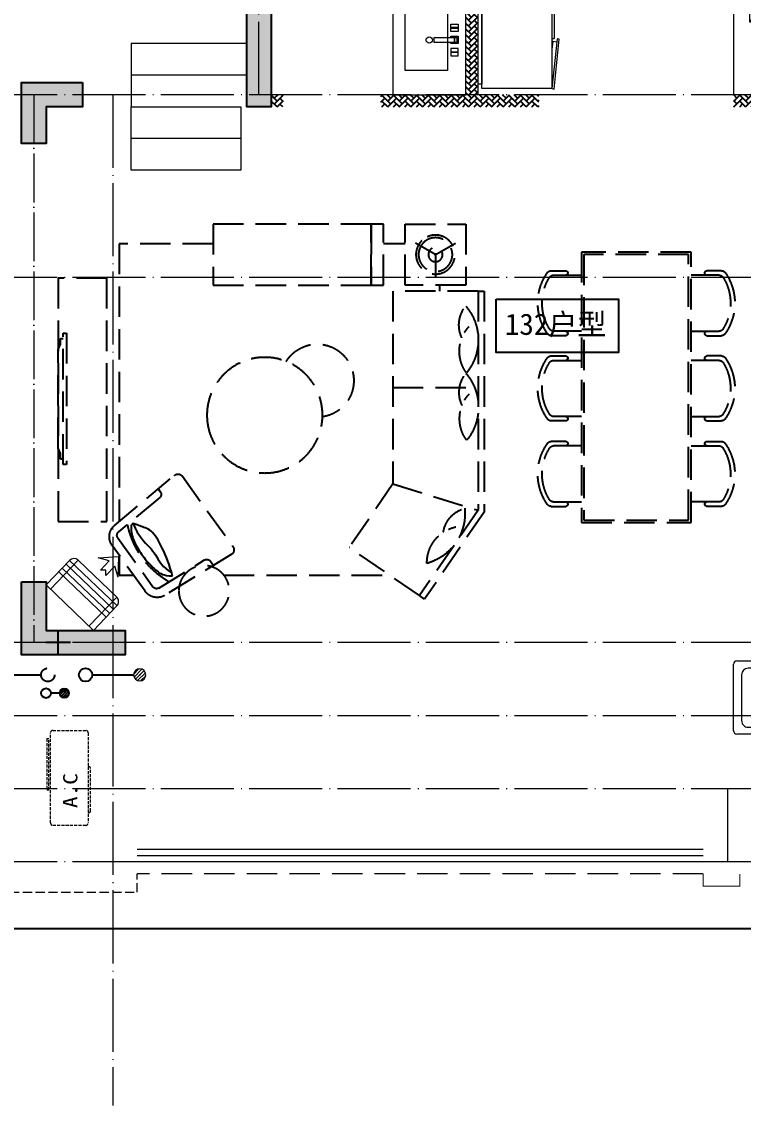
# Model space of a CAD drawing. Extents: x -518115 to 790560, y -210384 to 1628073.
# Drawn here: x 448367 to 454296, y 284615 to 293515 of the extents above; entities that cross this region are included whole.
import ezdxf

# ---------------------------------------------------------------- set-up
doc = ezdxf.new("R2010")
doc.units = 0
doc.header["$LTSCALE"] = 1000
doc.header["$MEASUREMENT"] = 0
for name, pattern in [('A户型$0$DASH', [0.35, 0.25, -0.1]), ('DASH', [0.35, 0.25, -0.1]), ('DOTE', [2.42, 2, -0.2, 0.02, -0.2])]:
    doc.linetypes.add(name, pattern=pattern)
for name, color, linetype in [('5fur', 250, 'Continuous'), ('COLU', 7, 'Continuous'), ('EQUIP_地漏', 7, 'Continuous'), ('IP-bath&kitchen-JOHNSON', 4, 'Continuous'), ('P-bath&kitchen-JOHNSON', 4, 'Continuous'), ('S-砼墙填充', 251, 'Continuous'), ('VPIPE-凝结', 150, 'Continuous'), ('VPIPE-废水', 31, 'Continuous'), ('VPIPE-雨水', 4, 'DASH'), ('保温', 6, 'Continuous'), ('建筑-排气道', 9, 'Continuous'), ('机电标识类', 1, 'Continuous'), ('看线', 251, 'Continuous')]:
    doc.layers.add(name, color=color, linetype=linetype)
for name, color, linetype, lineweight in [('DOTE', 19, 'DOTE', 9), ('LVTRY', 1, 'Continuous', 13), ('PUB_HATCH', 8, 'Continuous', 9), ('STAIR', 2, 'Continuous', 18), ('WINDOW', 144, 'Continuous', 15), ('平面-栏杆', 135, 'Continuous', 15), ('平面-看线', 45, 'Continuous', 15), ('平面-空调室内机', 176, 'Continuous', 9), ('平面-空调预留孔', 173, 'Continuous', 15), ('空调', 76, 'Continuous', 13), ('粉刷', 251, 'Continuous', 9)]:
    doc.layers.add(name, color=color, linetype=linetype, lineweight=lineweight)
doc.styles.add('DIM_FONT', font='SIMPLEX.shx', dxfattribs={"width": 0.56})
doc.styles.add('黑体', font='')
doc.styles.get('黑体').set_extended_font_data('SimHei')
pattern_1 = [(45, (0, 0), (0, 47.4157523), [100.584, -33.528]), (135, (23.708, 23.708), (3e-15, 47.4157523), [100.584, -33.528])]

# ---------------------------------------------------------------- blocks, each defined once
blk = doc.blocks.new('VXVXVXDVXDVXVDX')
at = {"layer": '保温', "linetype": 'ByBlock', "ltscale": 10}
h = blk.add_hatch(dxfattribs=at)
h.set_pattern_fill('AR-HBONE', color=251, scale=55)
h.set_pattern_definition(pattern_1)
h.paths.add_polyline_path([(439216.6, 295615.4), (439116.6, 295615.4), (439116.6, 292815.4), (439216.6, 292815.2)])
h = blk.add_hatch(dxfattribs=at)
h.set_pattern_fill('AR-HBONE', color=251, scale=55)
h.set_pattern_definition(pattern_1)
h.paths.add_polyline_path([(437016.6, 292815.4), (437016.6, 292915.4), (436416.6, 292915.4), (436416.6, 292815.4)])
h = blk.add_hatch(dxfattribs=at)
h.set_pattern_fill('AR-HBONE', color=251, scale=55)
h.set_pattern_definition(pattern_1)
h.paths.add_polyline_path([(439116.6, 292815.3), (439116.6, 292915.4), (438616.6, 292915.4), (438616.6, 292815.3)])
h = blk.add_hatch(dxfattribs=at)
h.set_pattern_fill('AR-HBONE', color=251, scale=55)
h.set_pattern_definition(pattern_1)
h.paths.add_polyline_path([(439916.5, 292815.4), (439916.5, 292915.4), (439216.5, 292915.4), (439216.5, 292815.4)])
h = blk.add_hatch(dxfattribs=at)
h.set_pattern_fill('AR-HBONE', color=251, scale=55)
h.set_pattern_definition([(45, (-568246.073, -58773.168), (0, 47.4157523), [100.584, -33.528]), (135, (-568222.366, -58749.46), (3e-15, 47.4157523), [100.584, -33.528])])
h.paths.add_polyline_path([(440816.5, 292815.4), (440816.5, 292915.4), (440716.5, 292915.4), (440716.5, 292815.4)])
blk = doc.blocks.new('A-Kitchen-7')
at = {"layer": 'LVTRY'}
for p, q in [((-519, 780), (-7, 834)), ((-515, 756), (-519, 780)), ((-4, 811), (-515, 756)), ((-29, 767), (-35, 806)), ((-7, 834), (-4, 811)), ((515, 780), (0, 780)), ((0, 756), (0, 780)), ((515, 756), (515, 780)), ((515, 756), (-515, 756)), ((-515, 756), (-515, 40)), ((-486, 761), (-485, 756)), ((-29, 767), (-112, 756)), ((515, 40), (515, 756)), ((-515, 40), (515, 40))]:
    blk.add_line(p, q, dxfattribs=at)
blk.add_lwpolyline([(-469, 40), (-469, 0), (469, 0), (469, 40)], close=True, dxfattribs=at)
blk = doc.blocks.new('rtyg7uyhg')
at = {"layer": 'LVTRY'}
for p, q in [((194234.6, 45488.8), (193621, 45488.8)), ((193590.3, 45458.1), (193590.3, 45069.5)), ((193682.3, 45407), (193887.8, 45407)), ((193896.4, 45429.9), (193857.6, 45326.3)), ((193875.3, 45316), (193945.6, 45401.5)), ((193925.8, 45440.4), (193940.1, 45432.2)), ((194111.9, 45407), (194173.3, 45407)), ((194265.3, 45069.5), (194265.3, 45458.1)), ((193621, 45130.8), (193621, 45345.6)), ((193857.6, 45326.3), (193875.3, 45316)), ((194009.6, 45345.6), (194009.6, 45130.8)), ((194050.5, 45130.8), (194050.5, 45345.6)), ((194234.6, 45345.6), (194234.6, 45130.8)), ((193621, 45038.8), (194234.6, 45038.8)), ((193948.3, 45069.5), (193682.3, 45069.5)), ((194173.3, 45069.5), (194111.9, 45069.5))]:
    blk.add_line(p, q, dxfattribs=at)
for centre, radius in [((193866.4, 45437.7), 20.5), ((193989.2, 45437.7), 20.5), ((194071, 45437.7), 20.5), ((193815.3, 45238.2), 25.6), ((194137.5, 45238.2), 25.6)]:
    blk.add_circle(centre, radius, dxfattribs=at)
for centre, radius, start, end in [((193621, 45458.1), 30.7, 89.99999, 179.99999), ((194234.6, 45458.1), 30.7, 359.99999, 89.99999), ((193682.3, 45345.6), 61.4, 89.99999, 179.99999), ((193915.6, 45422.7), 20.5, 59.99999, 159.46231), ((193929.8, 45414.5), 20.5, 320.53767, 59.99999), ((193948.3, 45345.6), 61.4, 359.99999, 89.99999), ((194111.9, 45345.6), 61.4, 89.99999, 179.99999), ((194173.3, 45345.6), 61.4, 359.99999, 89.99999), ((193682.3, 45130.8), 61.4, 179.99999, 269.99999), ((193948.3, 45130.8), 61.4, 269.99999, 359.99999), ((194111.9, 45130.8), 61.4, 179.99999, 269.99999), ((194173.3, 45130.8), 61.4, 269.99999, 359.99999), ((193621, 45069.5), 30.7, 179.99999, 269.99999), ((194234.6, 45069.5), 30.7, 269.99999, 359.99999)]:
    blk.add_arc(centre, radius, start, end, dxfattribs=at)
at = {"layer": 'LVTRY', "style": 'DIM_FONT', "width": 0.8, "flags": 9}
for tag in ['YSIZE', 'XSIZE']:
    blk.add_attdef(tag, (193927.8, 45487.8), '', height=0.5, rotation=89.99999, dxfattribs=at)
blk = doc.blocks.new('FRSDFDGDGDRGDR')
at = {"layer": '平面-空调预留孔'}
for p, q in [((699612.3, 775044), (699612.3, 775441.2)), ((699618.9, 775447.8), (699746.3, 775447.8)), ((699746.3, 775447.8), (699746.3, 775355.4)), ((699719.9, 775342.2), (699719.9, 775143)), ((699726.5, 775348.8), (699739.7, 775348.8)), ((699726.5, 775136.4), (699739.7, 775136.4)), ((699746.3, 775129.8), (699746.3, 775037.4)), ((699746.3, 775037.4), (699618.9, 775037.4))]:
    blk.add_line(p, q, dxfattribs=at)
blk.add_lwpolyline([(699766.1, 775166.7), (699792.5, 775153.5), (699792.5, 775057.2), (699766.1, 775044), (699766.1, 775017.6), (699618.9, 775017.6, -0.414214), (699592.5, 775044), (699592.5, 775441.2, -0.414214), (699618.9, 775467.6), (699766.1, 775467.6), (699766.1, 775441.2), (699792.5, 775428), (699792.5, 775331.6), (699766.1, 775318.4)], format="xyb", close=True, dxfattribs=at)
for centre, radius in [((699739.7, 775331.6), 10.6), ((699739.7, 775243.2), 15.8), ((699739.7, 775153.5), 10.6)]:
    blk.add_circle(centre, radius, dxfattribs=at)
for centre, start, end in [((699618.9, 775441.2), 90, 180), ((699726.5, 775342.2), 90, 180), ((699739.7, 775355.4), 270, 360), ((699726.5, 775143), 180, 270), ((699739.7, 775129.8), 0, 90), ((699618.9, 775044), 180, 270)]:
    blk.add_arc(centre, 6.6, start, end, dxfattribs=at)
blk = doc.blocks.new('*U85')
h = blk.add_hatch(color=5)
h.set_gradient(color1=(0, 0, 255), rotation=180, tint=1)
h.paths.add_polyline_path([(0, 0), (-6.35, -6.35), (-6.35, -2.159), (-15, -2.159), (-15, 2.159), (-6.35, 2.159), (-6.35, 6.35)])
at = {"color": 0, "linetype": 'Continuous'}
blk.add_lwpolyline([(0, 0), (-6.35, -6.35), (-6.35, -2.159), (-15, -2.159), (-15, 2.159), (-6.35, 2.159), (-6.35, 6.35)], close=True, dxfattribs=at)
blk = doc.blocks.new('A$C3E873908')
at = {"layer": 'PUB_HATCH'}
blk.add_hatch(color=256, dxfattribs=at).paths.add_polyline_path([(-335, -15), (-335, -285), (-230, -285), (-230, -270), (-300, -270), (-320, -250), (-320, -50), (-300, -30), (-50, -30), (-30, -50), (-30, -250), (-50, -270), (-120, -270), (-120, -285), (-15, -285), (-15, -15)])
at = {"layer": 'LVTRY', "color": 1}
for p, q in [((-230, -270), (-230, -285)), ((-120, -270), (-120, -285))]:
    blk.add_line(p, q, dxfattribs=at)
for points in [[(0, 0), (-350, 0), (-350, -300), (0, -300)], [(-15, -15), (-335, -15), (-335, -285), (-15, -285)], [(-300, -270), (-50, -270), (-30, -250), (-30, -50), (-50, -30), (-300, -30), (-320, -50), (-320, -250), (-300, -270)]]:
    blk.add_lwpolyline(points, close=True, dxfattribs=at)
at = {"layer": '建筑-排气道', "xscale": 5, "yscale": 5, "zscale": 5, "rotation": 90.00000000000001}
blk.add_blockref('*U85', (-165.1, -332.3), dxfattribs=at)
blk = doc.blocks.new('VXCVXVXVDXVDX')
at = {"layer": 'LVTRY', "color": 251}
for p, q in [((436416.6, 294415.4), (436886.8, 294415.4)), ((436516.6, 293515.4), (436516.6, 294415.4)), ((436670.8, 294172.4), (436886.8, 294415.4)), ((436886.8, 294415.4), (436886.8, 293515.4)), ((436416.6, 294172.4), (436670.8, 294172.4)), ((436670.8, 294172.4), (436670.8, 293757.3)), ((436670.8, 293757.3), (436416.6, 293757.3)), ((436886.8, 293515.4), (436670.8, 293757.3)), ((436886.8, 293515.4), (436416.6, 293515.4))]:
    blk.add_line(p, q, dxfattribs=at)
at = {"layer": 'LVTRY'}
for p, q in [((436826.6, 294335.4), (436426.6, 294335.4)), ((436516.6, 294325.4), (436516.6, 293605.4)), ((436836.6, 293605.4), (436836.6, 294325.4)), ((436461.6, 294295.4), (436746.6, 294295.4)), ((436461.6, 294290.4), (436746.6, 294290.4)), ((436551.6, 294075.4), (436551.6, 294285.4)), ((436556.6, 294075.4), (436556.6, 294285.4)), ((436701.8, 294225.4), (436701.8, 294315.4)), ((436701.8, 294315.4), (436706.3, 294315.4)), ((436706.3, 294315.4), (436706.3, 294225.4)), ((436751.6, 294285.4), (436751.6, 294075.4)), ((436756.6, 294285.4), (436756.6, 294075.4)), ((436516.6, 293757.3), (436516.6, 294172.4)), ((436531.6, 294182.6), (436659.1, 294182.6)), ((436531.6, 294178.1), (436531.6, 294182.6)), ((436659.1, 294178.1), (436531.6, 294178.1)), ((436776.6, 294182.6), (436649.1, 294182.6)), ((436649.1, 294182.6), (436649.1, 294178.1)), ((436649.1, 294178.1), (436776.6, 294178.1)), ((436659.1, 294182.6), (436659.1, 294178.1)), ((436706.3, 294225.4), (436701.8, 294225.4)), ((436776.6, 294178.1), (436776.6, 294182.6)), ((436746.6, 294070.4), (436461.6, 294070.4)), ((436746.6, 294065.4), (436461.6, 294065.4)), ((436706.3, 294135.4), (436701.8, 294135.4)), ((436701.8, 294135.4), (436701.8, 294045.4)), ((436706.3, 294045.4), (436706.3, 294135.4)), ((436701.8, 294045.4), (436706.3, 294045.4)), ((436816, 294015.4), (436777.2, 294015.4)), ((436796.6, 293996), (436796.6, 294034.8)), ((436701.8, 293795.4), (436701.8, 293885.4)), ((436701.8, 293885.4), (436706.3, 293885.4)), ((436706.3, 293885.4), (436706.3, 293795.4)), ((436816, 293915.4), (436777.2, 293915.4)), ((436796.6, 293896), (436796.6, 293934.8)), ((436746.6, 293865.4), (436461.6, 293865.4)), ((436746.6, 293860.4), (436461.6, 293860.4)), ((436551.6, 293855.4), (436551.6, 293645.4)), ((436556.6, 293855.4), (436556.6, 293645.4)), ((436706.3, 293795.4), (436701.8, 293795.4)), ((436751.6, 293645.4), (436751.6, 293855.4)), ((436756.6, 293645.4), (436756.6, 293855.4)), ((436659.1, 293752.6), (436531.6, 293752.6)), ((436531.6, 293752.6), (436531.6, 293748.1)), ((436531.6, 293748.1), (436659.1, 293748.1)), ((436649.1, 293748.1), (436649.1, 293752.6)), ((436649.1, 293752.6), (436776.6, 293752.6)), ((436776.6, 293748.1), (436649.1, 293748.1)), ((436659.1, 293748.1), (436659.1, 293752.6)), ((436706.3, 293705.4), (436701.8, 293705.4)), ((436701.8, 293705.4), (436701.8, 293615.4)), ((436706.3, 293615.4), (436706.3, 293705.4)), ((436776.6, 293752.6), (436776.6, 293748.1)), ((436461.6, 293640.4), (436746.6, 293640.4)), ((436461.6, 293635.4), (436746.6, 293635.4)), ((436701.8, 293615.4), (436706.3, 293615.4)), ((436426.6, 293595.4), (436826.6, 293595.4))]:
    blk.add_line(p, q, dxfattribs=at)
blk.add_lwpolyline([(437016.6, 292915.4), (437016.6, 295015.4), (438516.6, 295015.4), (438516.6, 293789.4)], dxfattribs=at)
for centre, radius in [((436604.1, 294180.4), 29.7), ((436604.1, 294180.4), 11.7), ((436796.6, 294015.4), 17), ((436796.6, 293915.4), 17), ((436604.1, 293750.4), 29.7), ((436604.1, 293750.4), 11.7)]:
    blk.add_circle(centre, radius, dxfattribs=at)
for centre, radius, start, end in [((436526.6, 294325.4), 10, 90, 180), ((436826.6, 294325.4), 10, 0, 90), ((436561.6, 294285.4), 10, 90, 180), ((436561.6, 294285.4), 5, 90, 180), ((436604.1, 294180.4), 56.7, 2.27424, 87.72576), ((436704.1, 294180.4), 56.7, 92.27424, 177.72576), ((436746.6, 294285.4), 10, 0, 90), ((436746.6, 294285.4), 5, 0, 90), ((436604.1, 294180.4), 52.2, 2.47041, 87.52959), ((436604.1, 294180.4), 56.7, 272.27424, 357.72576), ((436604.1, 294180.4), 52.2, 272.47041, 357.52959), ((436704.1, 294180.4), 56.7, 182.27424, 267.72576), ((436704.1, 294180.4), 52.2, 92.47041, 177.52959), ((436704.1, 294180.4), 52.2, 182.47041, 267.52959), ((436561.6, 294075.4), 10, 180, 270), ((436561.6, 294075.4), 5, 180, 270), ((436746.6, 294075.4), 5, 270, 0), ((436746.6, 294075.4), 10, 270, 0), ((436561.6, 293855.4), 10, 90, 180), ((436561.6, 293855.4), 5, 90, 180), ((436604.1, 293750.4), 56.7, 2.27424, 87.72576), ((436604.1, 293750.4), 52.2, 2.47041, 87.52959), ((436704.1, 293750.4), 56.7, 92.27424, 177.72576), ((436704.1, 293750.4), 52.2, 92.47041, 177.52959), ((436746.6, 293855.4), 10, 0, 90), ((436746.6, 293855.4), 5, 0, 90), ((436604.1, 293750.4), 56.7, 272.27424, 357.72576), ((436604.1, 293750.4), 52.2, 272.47041, 357.52959), ((436704.1, 293750.4), 56.7, 182.27424, 267.72576), ((436704.1, 293750.4), 52.2, 182.47041, 267.52959), ((436561.6, 293645.4), 10, 180, 270), ((436561.6, 293645.4), 5, 180, 270), ((436746.6, 293645.4), 5, 270, 0), ((436746.6, 293645.4), 10, 270, 0), ((436526.6, 293605.4), 10, 180, 270), ((436826.6, 293605.4), 10, 270, 0)]:
    blk.add_arc(centre, radius, start, end, dxfattribs=at)
at = {"xscale": -1}
for name, p in [('A$C3E873908', (436416.6, 295615.4)), ('rtyg7uyhg', (632006.9, 250026.6))]:
    blk.add_blockref(name, p, dxfattribs=at)
at = {"rotation": 90}
blk.add_blockref('FRSDFDGDGDRGDR', (1212534.1, -404177.2), dxfattribs=at)
at = {"layer": 'LVTRY', "color": 1, "extrusion": (0, 0, -1), "xscale": -0.7999999999883585, "yscale": 0.7999999999883585, "zscale": -0.7999999999883585, "rotation": 270}
blk.add_blockref('A-Kitchen-7', (-439116.6, 293377.4), dxfattribs=at)
blk = doc.blocks.new('dongkong')
blk.add_wipeout([(-603756, 210771), (-603756, 210570.8), (-603836, 210570.8), (-603836, 210771)])
at = {"layer": '机电标识类', "color": 250, "linetype": 'DASH', "ltscale": 400}
for p, q in [((-603796, 210771), (-603796, 210570.8)), ((-603896, 210670.7), (-603696, 210670.7))]:
    blk.add_line(p, q, dxfattribs=at)
at = {"layer": '空调', "color": 6, "linetype": 'DASH', "const_width": 2}
blk.add_lwpolyline([(-603756, 210771), (-603756, 210570.8), (-603836, 210570.8), (-603836, 210771)], close=True, dxfattribs=at)
blk = doc.blocks.new('GDGDGRD')
at = {"layer": 'S-砼墙填充'}
h = blk.add_hatch(color=256, dxfattribs=at)
h.dxf.hatch_style = 1
h.paths.add_polyline_path([(440466.6, 295815.4), (440466.6, 295615.4), (440816.5, 295615.4), (440816.5, 292815.4), (441016.5, 292815.4), (441016.5, 295815.4)])
h = blk.add_hatch(color=256, dxfattribs=at)
h.dxf.hatch_style = 1
h.paths.add_polyline_path([(442366.6, 293015.4), (442366.6, 292815.4), (442666.6, 292815.4), (442666.6, 292515.4), (442866.6, 292515.4), (442866.6, 293015.4)])
h = blk.add_hatch(color=256, dxfattribs=at)
h.dxf.hatch_style = 1
h.paths.add_polyline_path([(442866.6, 288915.4), (442666.6, 288915.4), (442666.6, 288515.4), (442016.6, 288515.4), (442016.6, 288315.4), (442866.6, 288315.4)])
at = {"layer": 'COLU', "color": 6}
for points in [[(440466.6, 295815.4), (440466.6, 295615.4), (440816.5, 295615.4), (440816.5, 292815.4), (441016.5, 292815.4), (441016.5, 295815.4)], [(442366.6, 293015.4), (442366.6, 292815.4), (442666.6, 292815.4), (442666.6, 292515.4), (442866.6, 292515.4), (442866.6, 293015.4)], [(442866.6, 288915.4), (442666.6, 288915.4), (442666.6, 288515.4), (442016.6, 288515.4), (442016.6, 288315.4), (442866.6, 288315.4)]]:
    blk.add_lwpolyline(points, close=True, dxfattribs=at)
blk = doc.blocks.new('dasdasf1sa2f31as32f')
for p, q in [((-116, 585.6), (43.3, 640.5)), ((82.7, 476.6), (43.3, 640.5)), ((-22.8, 585.5), (-116, 585.6)), ((-22.8, 585.5), (-73.4, 493.2)), ((32.4, 555.1), (-18.1, 462.9)), ((82.7, 476.6), (32.4, 555.1)), ((-473.5, 259.7), (-339.5, 504)), ((-269.8, 524.3), (-427.7, 236.5)), ((114.7, 208.4), (-359.1, 468.2)), ((134.6, 245.5), (-338.8, 505.1)), ((-269.8, 524.3), (113.7, 314)), ((-31.3, 504.4), (-73.4, 493.2)), ((-18.1, 462.9), (-31.3, 504.4)), ((72.3, 131.9), (-401.1, 391.6)), ((92.6, 168.8), (-380.9, 428.5)), ((113.7, 314), (-44.2, 26.2)), ((0, 0), (-473.5, 259.7)), ((134, 244.4), (0, 0))]:
    blk.add_line(p, q)
for centre, start, end in [((-294.5, 479.4), 61.25933, 151.25933), ((89, 269), 331.25933, 61.25933)]:
    blk.add_arc(centre, 51.3, start, end)
blk = doc.blocks.new('RECTANG')
for p, q in [((1, 1), (0, 1)), ((0, 1), (0, 0)), ((1, 0), (1, 1)), ((0, 0), (1, 0))]:
    blk.add_line(p, q)
blk = doc.blocks.new('洗衣机')
at = {"layer": 'LVTRY'}
for p, q in [((3790993.7, 243444.5), (3790993.7, 242899.1)), ((3791567.4, 243472.1), (3791021, 243472.1)), ((3791116.5, 243472.1), (3791116.5, 242871.5)), ((3791594.6, 242899.1), (3791594.6, 243444.5)), ((3791145.1, 242982.5), (3791145.1, 243358)), ((3791199, 243412.7), (3791474.9, 243412.7)), ((3791528.8, 243358), (3791528.8, 242982.5)), ((3791474.9, 242927.8), (3791199, 242927.8)), ((3791021, 242871.5), (3791567.4, 242871.5))]:
    blk.add_line(p, q, dxfattribs=at)
at = {"layer": 'LVTRY', "extrusion": (0, 0, -1)}
for centre, major_axis, start_param, end_param in [((3791021, 243444.5), (0, 27.6), -1.570796, 0), ((3791055.1, 243379.8), (0, 46.9), 3.141593, 9.424778), ((3791567.4, 243444.5), (0, 27.6), 0, 1.570796), ((3791199, 243358), (0, 54.7), 4.712389, 6.283185), ((3791474.9, 243358), (0, 54.7), 0, 1.570796), ((3791055.1, 243265.7), (0, 46.9), 3.141593, 9.424778), ((3791199, 242982.5), (0, 54.7), 3.141593, 4.712389), ((3791474.9, 242982.5), (0, 54.7), 1.570796, 3.141593), ((3791021, 242899.1), (0, 27.6), 3.141593, 4.712389), ((3791567.4, 242899.1), (0, 27.6), 1.570796, 3.141593)]:
    blk.add_ellipse(centre, major_axis=major_axis, ratio=0.986385, start_param=start_param, end_param=end_param, dxfattribs=at)
at = {"layer": 'LVTRY', "xscale": 63.25620569481588, "yscale": 224.5369532744355, "zscale": 64.12934308941763, "rotation": 180}
blk.add_blockref('RECTANG', (3791085.2, 243162.4), dxfattribs=at)
blk = doc.blocks.new('gsergvr')
at = {"layer": '平面-空调预留孔', "linetype": 'DASH', "ltscale": 0.1}
for p, q in [((34075.4, 17176.2), (34075.4, 17166.2)), ((34085.4, 17156.2), (34438.2, 17156.2)), ((34448.2, 17166.2), (34448.2, 17176.2))]:
    blk.add_line(p, q, dxfattribs=at)
blk.add_lwpolyline([(34728.6, 17176.2), (33988.6, 17176.2, -0.414214), (33968.6, 17196.2), (33968.6, 17466.2, -0.414214), (33988.6, 17486.2), (34728.6, 17486.2, -0.414214), (34748.6, 17466.2), (34748.6, 17196.2, -0.414214)], format="xyb", close=True, dxfattribs=at)
blk.add_lwpolyline([(34679.3, 17515.3), (34259.5, 17515.3), (34259.5, 17500.2), (34679.3, 17500.2)], close=True, dxfattribs=at)
for centre, start, end in [((34085.4, 17166.2), 180, 270), ((34438.2, 17166.2), 270, 0)]:
    blk.add_arc(centre, 10, start, end, dxfattribs=at)
at = {"layer": '平面-空调预留孔', "color": 251, "linetype": 'DASH', "ltscale": 0.1, "true_color": 0x636466, "style": '黑体', "width": 1.2}
blk.add_text('A.C', height=117.05, dxfattribs=at).set_placement((34110.9, 17264.8))
blk = doc.blocks.new('rtyryrtyeeretee')
at = {"layer": '平面-空调预留孔'}
blk.add_blockref('gsergvr', (635673.5, 326705.8), dxfattribs=at)
blk = doc.blocks.new('$TwtSys$00000141')
at = {"color": 1}
for p, q in [((-47, 4), (-5, 46)), ((-47, 4), (-5, 46)), ((-44, -18), (18, 44)), ((-44, -18), (18, 44)), ((-33, -33), (33, 33)), ((-33, -33), (33, 33)), ((-16, -44), (44, 16)), ((-16, -44), (44, 16)), ((6, -46), (46, -6)), ((6, -46), (46, -6))]:
    blk.add_line(p, q, dxfattribs=at)
blk.add_circle((0, 0), 47, dxfattribs=at)
blk.add_circle((0, 0), 47, dxfattribs=at)
blk = doc.blocks.new('$lvtry$00000171')
for p, q in [((-74, 11), (-11, 74)), ((-70, -27), (27, 70)), ((-53, -53), (53, 53)), ((-27, -70), (70, 27)), ((11, -74), (74, -11))]:
    blk.add_line(p, q)
blk.add_circle((0, 0), 75)
blk.add_point((0, 0))
blk = doc.blocks.new('dfgdfgsf')
at = {"layer": '5fur', "linetype": 'A户型$0$DASH'}
for p, q in [((2094650.8, -1252230.4), (2094477.9, -1252130.5)), ((2094632.3, -1252230.4), (2094805.3, -1252130.5)), ((2094891.6, -1252137), (2095069.1, -1252137)), ((2096469.1, -1252137), (2097241.4, -1252137)), ((2097241.4, -1252137), (2097241.4, -1254418.3)), ((2094641.6, -1252214.4), (2094641.6, -1252414.1)), ((2092291.5, -1252357.5), (2092411.5, -1252357.5)), ((2092309.4, -1252394.9), (2092541.6, -1252394.9)), ((2092428, -1252378.3), (2092428, -1252374.6)), ((2093673.7, -1252394.9), (2093441.6, -1252394.9)), ((2093555.1, -1252378.3), (2093555.1, -1252374.6)), ((2093691.6, -1252357.5), (2093571.7, -1252357.5)), ((2094607, -1252525), (2094607, -1252475)), ((2094241.6, -1252525), (2094241.6, -1254340.5)), ((2094291.6, -1252525), (2094241.6, -1252525)), ((2094291.6, -1252525), (2094991.6, -1252525)), ((2094291.6, -1252525), (2094291.6, -1254325)), ((2094991.6, -1252525), (2094991.6, -1254108.3)), ((2092411.5, -1252891.7), (2092293.4, -1252891.7)), ((2092541.6, -1252854.9), (2092311.4, -1252854.9)), ((2092428, -1252875.1), (2092428, -1252871.4)), ((2093441.6, -1252854.9), (2093671.8, -1252854.9)), ((2093555.1, -1252875.1), (2093555.1, -1252871.4)), ((2093571.7, -1252891.7), (2093689.8, -1252891.7)), ((2092291.5, -1253057.5), (2092411.5, -1253057.5)), ((2092309.4, -1253094.9), (2092541.6, -1253094.9)), ((2092428, -1253078.3), (2092428, -1253074.6)), ((2093673.7, -1253094.9), (2093441.6, -1253094.9)), ((2093555.1, -1253078.3), (2093555.1, -1253074.6)), ((2093691.6, -1253057.5), (2093571.7, -1253057.5)), ((2094991.6, -1253316.7), (2094291.6, -1253316.7)), ((2092541.6, -1253554.9), (2092311.4, -1253554.9)), ((2093441.6, -1253554.9), (2093671.8, -1253554.9)), ((2092411.5, -1253591.7), (2092293.4, -1253591.7)), ((2092428, -1253575.1), (2092428, -1253571.4)), ((2093555.1, -1253575.1), (2093555.1, -1253571.4)), ((2093571.7, -1253591.7), (2093689.8, -1253591.7)), ((2092411.5, -1253759), (2092293.4, -1253759)), ((2092541.6, -1253795.8), (2092311.4, -1253795.8)), ((2092428, -1253775.6), (2092428, -1253779.2)), ((2093441.6, -1253795.8), (2093671.8, -1253795.8)), ((2093555.1, -1253775.6), (2093555.1, -1253779.2)), ((2093571.7, -1253759), (2093689.8, -1253759)), ((2094991.6, -1254108.3), (2094291.6, -1254325)), ((2094991.6, -1254108.3), (2095349.4, -1254630.9)), ((2096918.3, -1254150.7, 0), (2096902.5, -1254172.8, 0)), ((2092309.4, -1254255.8), (2092541.6, -1254255.8)), ((2092428, -1254272.4), (2092428, -1254276)), ((2093673.7, -1254255.8), (2093441.6, -1254255.8)), ((2093555.1, -1254272.4), (2093555.1, -1254276)), ((2096907.4, -1254221.5, 0), (2097245.4, -1254502.3, 0)), ((2092291.5, -1254293.1), (2092411.5, -1254293.1)), ((2093691.6, -1254293.1), (2093571.7, -1254293.1)), ((2094241.6, -1254340.5), (2094730.6, -1255054.6)), ((2094291.6, -1254325), (2094771.8, -1255026.4)), ((2094771.8, -1255026.4), (2095349.4, -1254630.9)), ((2097251.5, -1254551.9, 0), (2096963.1, -1254953.7, 0)), ((2097241.4, -1254692.6), (2097241.4, -1254858.1)), ((2096491, -1254743.7, 0), (2096466.7, -1254777.6, 0)), ((2096914.1, -1254963.9, 0), (2096538.7, -1254732.8, 0)), ((2096380.3, -1254858.1), (2095017.6, -1254858.1)), ((2097241.4, -1254858.1), (2097122.6, -1254858.1)), ((2094730.6, -1255054.6), (2094771.8, -1255026.4))]:
    blk.add_line(p, q, dxfattribs=at)
at = {"layer": '5fur', "linetype": 'A户型$0$DASH', "extrusion": (-0.677281, 0.735724, 0)}
for p, q in [((2097701.9, -1252870), (2097673.3, -1252870)), ((2097673.3, -1252870), (2097673.3, -1253950)), ((2097701.9, -1253950), (2097701.9, -1252870)), ((2097723.5, -1252915.3), (2097701.9, -1252915.3)), ((2097723.5, -1252960.5), (2097723.5, -1252915.3)), ((2097741.6, -1253005.8), (2097723.5, -1252960.5)), ((2097741.6, -1253814.3), (2097741.6, -1253005.8)), ((2097723.5, -1253859.5), (2097741.6, -1253814.3)), ((2097701.9, -1253904.8), (2097723.5, -1253904.8)), ((2097723.5, -1253904.8), (2097723.5, -1253859.5)), ((2097673.3, -1253950), (2097701.9, -1253950))]:
    blk.add_line(p, q, dxfattribs=at)
at = {"layer": '5fur', "linetype": 'A户型$0$DASH', "extrusion": (-2.49736e-06, 1.79302e-06, 1)}
for p, q in [((2096720.7, -1254046.1, 0), (2096305.5, -1254624.6, 0)), ((2097281.3, -1254451.6, 0), (2096786.7, -1254039.3, 0)), ((2097060.6, -1254458.1, 0), (2097071.5, -1254454.2, 0)), ((2097071.5, -1254454.2, 0), (2097081.9, -1254450, 0)), ((2097081.9, -1254450, 0), (2097091.8, -1254445.7, 0)), ((2097091.8, -1254445.7, 0), (2097101, -1254441.7, 0)), ((2097101, -1254441.7, 0), (2097109.5, -1254438.2, 0)), ((2097126.4, -1254434.8, 0), (2097108.9, -1254472.1, 0)), ((2097109.5, -1254438.2, 0), (2097117.2, -1254435.8, 0)), ((2097117.2, -1254435.8, 0), (2097124, -1254434.8, 0)), ((2097124, -1254434.8, 0), (2097129.8, -1254435.5, 0)), ((2097129.8, -1254435.5, 0), (2097134.5, -1254438.3, 0)), ((2097134.5, -1254438.3, 0), (2097138.1, -1254443.4, 0)), ((2097138.1, -1254443.4, 0), (2097140.6, -1254450.7, 0)), ((2097140.6, -1254450.7, 0), (2097142.1, -1254459.8, 0)), ((2096931.5, -1254553.5, 0), (2096942.9, -1254536.9, 0)), ((2096942.9, -1254536.9, 0), (2096954.4, -1254521.9, 0)), ((2096954.4, -1254521.9, 0), (2096966, -1254508.9, 0)), ((2096966, -1254508.9, 0), (2096977.8, -1254497.8, 0)), ((2096977.8, -1254497.8, 0), (2096989.7, -1254488.6, 0)), ((2096989.7, -1254488.6, 0), (2097001.7, -1254481.1, 0)), ((2097001.7, -1254481.1, 0), (2097013.8, -1254474.9, 0)), ((2097013.8, -1254474.9, 0), (2097025.8, -1254469.9, 0)), ((2097025.8, -1254469.9, 0), (2097037.6, -1254465.6, 0)), ((2097037.6, -1254465.6, 0), (2097049.2, -1254461.8, 0)), ((2097049.2, -1254461.8, 0), (2097060.6, -1254458.1, 0)), ((2097073.9, -1254531.7, 0), (2097056.7, -1254555.5, 0)), ((2097091.4, -1254504.2, 0), (2097073.9, -1254531.7, 0)), ((2097108.9, -1254472.1, 0), (2097091.4, -1254504.2, 0)), ((2097133.3, -1254534.5, 0), (2097129.5, -1254547.7, 0)), ((2097136.5, -1254521.2, 0), (2097133.3, -1254534.5, 0)), ((2097139.1, -1254507.9, 0), (2097136.5, -1254521.2, 0)), ((2097141.1, -1254494.7, 0), (2097139.1, -1254507.9, 0)), ((2097142.2, -1254482.1, 0), (2097141.1, -1254494.7, 0)), ((2097142.1, -1254459.8, 0), (2097142.6, -1254470.4, 0)), ((2097142.6, -1254470.4, 0), (2097142.2, -1254482.1, 0)), ((2096886.2, -1254636.6, 0), (2096897.5, -1254613.6, 0)), ((2096897.5, -1254613.6, 0), (2096908.9, -1254592, 0)), ((2096908.9, -1254592, 0), (2096920.2, -1254571.9, 0)), ((2096920.2, -1254571.9, 0), (2096931.5, -1254553.5, 0)), ((2096992.7, -1254626.7, 0), (2096978.6, -1254642.1, 0)), ((2097007.7, -1254611.1, 0), (2096992.7, -1254626.7, 0)), ((2097023.4, -1254594.5, 0), (2097007.7, -1254611.1, 0)), ((2097039.8, -1254576.2, 0), (2097023.4, -1254594.5, 0)), ((2097028.1, -1254989.7, 0), (2097297.9, -1254613.9, 0)), ((2097056.7, -1254555.5, 0), (2097039.8, -1254576.2, 0)), ((2097093.1, -1254628.4, 0), (2097084.8, -1254642.4, 0)), ((2097100.8, -1254614.5, 0), (2097093.1, -1254628.4, 0)), ((2097107.8, -1254600.9, 0), (2097100.8, -1254614.5, 0)), ((2097114.2, -1254587.5, 0), (2097107.8, -1254600.9, 0)), ((2097119.9, -1254574.2, 0), (2097114.2, -1254587.5, 0)), ((2097125, -1254560.9, 0), (2097119.9, -1254574.2, 0)), ((2097129.5, -1254547.7, 0), (2097125, -1254560.9, 0)), ((2096320.2, -1254689.3, 0), (2096869.1, -1255026, 0)), ((2096841.2, -1254742.1, 0), (2096852.1, -1254714, 0)), ((2096852.1, -1254714, 0), (2096863.4, -1254687, 0)), ((2096863.4, -1254687, 0), (2096874.7, -1254661.1, 0)), ((2096874.7, -1254661.1, 0), (2096886.2, -1254636.6, 0)), ((2096930.9, -1254710.8, 0), (2096919.2, -1254729.6, 0)), ((2096942.1, -1254692.4, 0), (2096930.9, -1254710.8, 0)), ((2096953.5, -1254674.7, 0), (2096942.1, -1254692.4, 0)), ((2096965.5, -1254657.9, 0), (2096953.5, -1254674.7, 0)), ((2096978.6, -1254642.1, 0), (2096965.5, -1254657.9, 0)), ((2097036.2, -1254713, 0), (2097025.7, -1254726.3, 0)), ((2097046.6, -1254699.2, 0), (2097036.2, -1254713, 0)), ((2097056.7, -1254685.2, 0), (2097046.6, -1254699.2, 0)), ((2097066.5, -1254671, 0), (2097056.7, -1254685.2, 0)), ((2097075.9, -1254656.7, 0), (2097066.5, -1254671, 0)), ((2097084.8, -1254642.4, 0), (2097075.9, -1254656.7, 0)), ((2096811.4, -1254831.9, 0), (2096820.7, -1254801.2, 0)), ((2096820.7, -1254801.2, 0), (2096830.7, -1254771.2, 0)), ((2096830.7, -1254771.2, 0), (2096841.2, -1254742.1, 0)), ((2096857.2, -1254804.4, 0), (2096835.3, -1254821.8, 0)), ((2096876.1, -1254786.2, 0), (2096857.2, -1254804.4, 0)), ((2096892.3, -1254767.6, 0), (2096876.1, -1254786.2, 0)), ((2096906.5, -1254748.6, 0), (2096892.3, -1254767.6, 0)), ((2096919.2, -1254729.6, 0), (2096906.5, -1254748.6, 0)), ((2096952.2, -1254804.2, 0), (2096941.9, -1254813.4, 0)), ((2096962.6, -1254794.6, 0), (2096952.2, -1254804.2, 0)), ((2096973.1, -1254784.6, 0), (2096962.6, -1254794.6, 0)), ((2096983.5, -1254774.1, 0), (2096973.1, -1254784.6, 0)), ((2096994, -1254763, 0), (2096983.5, -1254774.1, 0)), ((2097004.6, -1254751.4, 0), (2096994, -1254763, 0)), ((2097015.1, -1254739.2, 0), (2097004.6, -1254751.4, 0)), ((2097025.7, -1254726.3, 0), (2097015.1, -1254739.2, 0)), ((2096802.8, -1254863.3, 0), (2096811.4, -1254831.9, 0)), ((2096828.7, -1254862.7, 0), (2096802.8, -1254863.3, 0)), ((2096835.3, -1254821.8, 0), (2096809.6, -1254838.1, 0)), ((2096850.7, -1254860.4, 0), (2096828.7, -1254862.7, 0)), ((2096869.2, -1254856.6, 0), (2096850.7, -1254860.4, 0)), ((2096885, -1254851.5, 0), (2096869.2, -1254856.6, 0)), ((2096898.6, -1254845.4, 0), (2096885, -1254851.5, 0)), ((2096910.5, -1254838.3, 0), (2096898.6, -1254845.4, 0)), ((2096921.3, -1254830.5, 0), (2096910.5, -1254838.3, 0)), ((2096931.6, -1254822.1, 0), (2096921.3, -1254830.5, 0)), ((2096941.9, -1254813.4, 0), (2096931.6, -1254822.1, 0))]:
    blk.add_line(p, q, dxfattribs=at)
at = {"layer": '5fur', "linetype": 'A户型$0$DASH'}
for points in [[(2094891.6, -1251975), (2094391.6, -1251975), (2094391.6, -1252475), (2094891.6, -1252475)], [(2095169.1, -1252475), (2095069.1, -1252475), (2095069.1, -1251975), (2095169.1, -1251975)], [(2096469.1, -1252475), (2095169.1, -1252475), (2095169.1, -1251975), (2096469.1, -1251975)], [(2092541.6, -1252205), (2093441.6, -1252205), (2093441.6, -1254425), (2092541.6, -1254425)], [(2092561.6, -1252225), (2093421.6, -1252225), (2093421.6, -1254405), (2092561.6, -1254405)], [(2097741.6, -1252417.8), (2097741.6, -1254417.8), (2097341.6, -1254417.8), (2097341.6, -1252417.8)]]:
    blk.add_lwpolyline(points, close=True, dxfattribs=at)
at = {"layer": '5fur', "linetype": 'A户型$0$DASH', "const_width": 8.89}
for points in [[(2094521.4, -1252155.6), (2094477.9, -1252130.5)], [(2094761.8, -1252155.6), (2094805.3, -1252130.5)], [(2094641.6, -1252363.9), (2094641.6, -1252414.1)]]:
    blk.add_lwpolyline(points, dxfattribs=at)
at = {"layer": '5fur', "linetype": 'A户型$0$DASH'}
for centre, radius in [((2096044.4, -1253544), 475), ((2096543.1, -1254987.2), 207.8)]:
    blk.add_circle(centre, radius, dxfattribs=at)
for centre, radius, start, end in [((2092616.8, -1252623.3), 434.6, 144.86029, 215.59956), ((2092291.5, -1252394.3), 36.8, 90, 144.86029), ((2092309.4, -1252431.7), 36.8, 90, 148.05881), ((2092410.5, -1252375), 17.5, 1.22812, 87.03395), ((2092411.5, -1252378.3), 16.6, 270, 0), ((2093572.6, -1252375), 17.5, 92.96605, 178.77188), ((2093571.7, -1252378.3), 16.6, 180, 270), ((2093673.7, -1252431.7), 36.8, 31.94119, 90), ((2093691.6, -1252394.3), 36.8, 35.13971, 90), ((2093366.3, -1252623.3), 434.6, 324.40044, 35.13971), ((2092616.8, -1252623.3), 399, 148.05881, 212.52336), ((2093366.3, -1252623.3), 399, 327.47664, 31.94119), ((2094716.9, -1252925.5), 426.6, 139.42683, 219.44253), ((2094202.7, -1252803.7), 245.8, 334.41645, 39.31291), ((2092311.4, -1252818.1), 36.8, 212.52336, 270), ((2093671.8, -1252818.1), 36.8, 270, 327.47664), ((2094143.9, -1253019.4), 301.1, 323.97562, 42.79882), ((2092293.4, -1252854.9), 36.8, 215.59956, 270), ((2092411.5, -1252871.4), 16.6, 0, 90), ((2092411.5, -1252875.1), 16.6, 270, 0), ((2093571.7, -1252871.4), 16.6, 90, 180), ((2093571.7, -1252875.1), 16.6, 180, 270), ((2093689.8, -1252854.9), 36.8, 270, 324.40044), ((2095613, -1253260.7), 300, 31.73926, 261.68838), ((2092616.8, -1253323.3), 434.6, 144.86029, 215.59956), ((2092616.8, -1253323.3), 399, 148.05881, 212.52336), ((2092291.5, -1253094.3), 36.8, 90, 144.86029), ((2092309.4, -1253131.7), 36.8, 90, 148.05881), ((2092410.5, -1253075), 17.5, 1.22812, 87.03395), ((2092411.5, -1253078.3), 16.6, 270, 0), ((2093572.6, -1253075), 17.5, 92.96605, 178.77188), ((2093571.7, -1253078.3), 16.6, 180, 270), ((2093673.7, -1253131.7), 36.8, 31.94119, 90), ((2093691.6, -1253094.3), 36.8, 35.13971, 90), ((2093366.3, -1253323.3), 399, 327.47664, 31.94119), ((2093366.3, -1253323.3), 434.6, 324.40044, 35.13971), ((2094715.2, -1253478.9), 426.6, 139.42683, 219.44253), ((2094201, -1253357.1), 245.8, 334.41645, 39.31291), ((2094142.2, -1253572.9), 301.1, 323.97562, 42.79882), ((2092311.4, -1253518.1), 36.8, 212.52336, 270), ((2092411.5, -1253571.4), 16.6, 0, 90), ((2093571.7, -1253571.4), 16.6, 90, 180), ((2093671.8, -1253518.1), 36.8, 270, 327.47664), ((2092293.4, -1253554.9), 36.8, 215.59956, 270), ((2092411.5, -1253575.1), 16.6, 270, 0), ((2093571.7, -1253575.1), 16.6, 180, 270), ((2093689.8, -1253554.9), 36.8, 270, 324.40044), ((2092616.8, -1254027.4), 434.6, 144.40044, 215.13971), ((2092616.8, -1254027.4), 399, 147.47664, 211.94119), ((2092293.4, -1253795.8), 36.8, 90, 144.40044), ((2092311.4, -1253832.6), 36.8, 90, 147.47664), ((2092411.5, -1253775.6), 16.6, 0, 90), ((2092411.5, -1253779.2), 16.6, 270, 0), ((2093571.7, -1253775.6), 16.6, 90, 180), ((2093571.7, -1253779.2), 16.6, 180, 270), ((2093671.8, -1253832.6), 36.8, 32.52336, 90), ((2093689.8, -1253795.8), 36.8, 35.59956, 90), ((2093366.3, -1254027.4), 399, 328.05881, 32.52336), ((2093366.3, -1254027.4), 434.6, 324.86029, 35.59956), ((2096932.4, -1254194.3, 0), 36.9, 144.33224, 227.35033), ((2092309.4, -1254219), 36.8, 211.94119, 270), ((2092411.5, -1254272.4), 16.6, 0, 90), ((2092410.5, -1254275.7), 17.5, 272.96605, 358.77188), ((2093571.7, -1254272.4), 16.6, 90, 180), ((2093572.6, -1254275.7), 17.5, 181.22812, 267.03395), ((2093673.7, -1254219), 36.8, 270, 328.05881), ((2092291.5, -1254256.3), 36.8, 215.13971, 270), ((2093691.6, -1254256.3), 36.8, 270, 324.86029), ((2094825.8, -1254350.1), 426.6, 174.43525, 254.45096), ((2094334.8, -1254545.3), 245.8, 9.42488, 74.32133), ((2094410.4, -1254755.8), 301.1, 358.98405, 77.80724), ((2097221.5, -1254530.4, 0), 36.9, 324.33225, 49.61895), ((2096521, -1254765.2, 0), 36.9, 61.31415, 144.33224), ((2096933.1, -1254932.2, 0), 36.9, 239.0451, 324.33225)]:
    blk.add_arc(centre, radius, start, end, dxfattribs=at)
at = {"layer": '5fur', "linetype": 'A户型$0$DASH', "extrusion": (-2.49736e-06, 1.79302e-06, 1)}
for centre, radius, start, end in [((2096756.7, -1254071.9, -7.5), 44.3, 47.35024, 144.33224), ((2096474.6, -1254297.9, -7.5), 711.6, 300.0362, 348.49683), ((2097197.9, -1254542.1, -7.5), 123.1, 324.33225, 47.35024), ((2096341.5, -1254650.4, -7.5), 44.3, 144.33224, 241.31415), ((2096928.1, -1254918, -7.5), 123.1, 241.31415, 324.33225)]:
    blk.add_arc(centre, radius, start, end, dxfattribs=at)
at = {"layer": '5fur', "linetype": 'A户型$0$DASH'}
for major_axis in [(-113.3, 113.3), (-98.2, 98.2), (-41.5, 41.5)]:
    blk.add_ellipse((2094641.6, -1252225), major_axis=major_axis, ratio=1, start_param=4.712389, end_param=10.995574, dxfattribs=at)
blk = doc.blocks.new('rrrrrrrrrrrra')
for p, q in [((-112.4, 458.7), (-112.4, 324.3)), ((252.6, 483.7), (-87.4, 483.7)), ((277.6, 324.3), (277.6, 458.7)), ((-112.4, 324.3), (-63.7, -103.4)), ((-59.1, 271.1), (224.3, 271.1)), ((277.6, 324.3), (227.5, -115.6)), ((-20.6, 232.4), (-34.2, 153.6)), ((191.3, 200.5), (-26.1, 200.5)), ((185.8, 232.4), (-20.6, 232.4)), ((185.8, 232.4), (199.4, 153.6))]:
    blk.add_line(p, q)
for centre, radius, start, end in [((-87.4, 458.7), 25, 90, 180), ((252.6, 458.7), 25, 0, 90), ((-59.1, 324.3), 53.3, 180, 270), ((224.3, 324.3), 53.3, 270, 0), ((-322.6, 209.8), 293.8, 333.53685, 351.48282), ((487.8, 209.8), 293.8, 188.51718, 206.46315), ((149, -3.2), 224.1, 158.52022, 180), ((16.2, -3.2), 224.1, 0, 21.47978), ((83.8, -63.6), 152.8, 195.07732, 340.11812)]:
    blk.add_arc(centre, radius, start, end)
blk = doc.blocks.new('A$C1E0F638F')
for points in [[(499.7, 435.1), (499.7, 85.1), (0, 85.1), (0, 435.1)], [(269.9, 30), (229.9, 30), (229.9, 195), (269.9, 195)], [(119.9, 0), (179.9, 0), (179.9, 60), (119.9, 60)], [(146.9, 55), (152.9, 55), (152.9, 5), (146.9, 5)], [(229.9, 30), (269.9, 30), (269.9, 10), (229.9, 10)], [(379.9, 0), (319.9, 0), (319.9, 60), (379.9, 60)], [(352.9, 55), (346.9, 55), (346.9, 5), (352.9, 5)]]:
    blk.add_lwpolyline(points, close=True)
blk.add_lwpolyline([(269.9, 60), (279.9, 60), (279.9, 0), (219.9, 0), (219.9, 60), (229.9, 60)])
blk.add_circle((249.9, 236.3), 26)
blk = doc.blocks.new('135')
blk.add_hatch(color=256).paths.add_polyline_path([(4.8, 1.8), (3.6, -1), (-4.7, 2.5), (-3.5, 5.3)])
for p, q in [((-6.3, 2.6), (5.4, -2.3)), ((-5.7, 2.9), (-5.2, 2.7)), ((-5.6, 18.9), (-3.4, 19.4)), ((-3.4, 19.4), (-5.5, 19.4)), ((5.2, 10.9), (-5.3, 10.9)), ((5.2, 9.7), (-5.2, 9.7)), ((-5.2, 2.7), (-3.8, 5.9)), ((-5, 10.9), (-5, 30.5)), ((-3.8, 5.9), (5.4, 2.1)), ((0, 0), (0, 39.1)), ((5.6, 18.9), (3.4, 19.3)), ((3.4, 19.3), (5.6, 19.3)), ((4.1, -1.2), (5.4, 2.1)), ((5, 10.9), (5, 32.3)), ((4.1, -1.2), (5.7, -1.8))]:
    blk.add_line(p, q)
for centre, radius, start, end in [((6.2, 15.8), 13.5, 151.01474, 204.84033), ((13.5, 4.2), 20.5, 163.09243, 182.0012), ((-6, 3.6), 1, 184.22753, 248.46611), ((8.6, 15.5), 14.6, 166.278, 198.09535), ((13.5, 4.2), 19.5, 163.74431, 182.52687), ((-5.5, 3.3), 0.5, 181.9385, 247.25971), ((-5.2, 22.1), 0.5, 335.76434, 151.01474), ((3.8, 18.1), 9.42, 155.76434, 171.97728), ((5.2, 22.3), 0.5, 29.84246, 204.57404), ((-5.9, 17.2), 11.7, 10.47502, 24.57404), ((29.1, 6.7), 24, 172.94395, 199.23182), ((-6.3, 15.4), 12.4, 338.64492, 16.0476), ((-6, 15.8), 13.4, 334.91114, 29.84246), ((26.4, 6.3), 20.6, 169.14538, 199.95258), ((5.9, -1.2), 1.17, 247.45971, 19.95258), ((5.9, -1.4), 0.5, 247.45971, 19.23182)]:
    blk.add_arc(centre, radius, start, end)
blk.add_open_spline([(-5, 30.5), (-4.1, 31.3), (-2.3, 33), (0.9, 29.2), (3.5, 31.1), (5, 32.3)], degree=3, knots=[0, 0, 0, 0, 3.066329, 6.218313, 11.124135, 11.124135, 11.124135, 11.124135])
blk = doc.blocks.new('SDFAWERAWER')
at = {"layer": 'LVTRY', "color": 1}
for p, q in [((593941.2, -1242210.1), (593783.7, -1242594.8)), ((593964.6, -1242219.7), (593807.2, -1242604.4)), ((593941.2, -1242210.1), (593964.6, -1242219.7)), ((593987.8, -1242190.5), (593978.2, -1242214)), ((594007.5, -1242226), (593978.2, -1242214)), ((594017.1, -1242202.5), (593987.8, -1242190.5)), ((594015.8, -1242220.4), (594027.2, -1242192.7)), ((594015.8, -1242220.4), (594021.7, -1242222.8)), ((594025.7, -1242203.9), (594018.5, -1242221.5)), ((594018.5, -1242221.5), (594021.5, -1242220.3)), ((594025.4, -1242210.8), (594021.5, -1242220.3)), ((594022.6, -1242220.7), (594021.7, -1242222.8)), ((594021.7, -1242222.8), (594023.9, -1242221.9)), ((594022.6, -1242211.4), (594029.8, -1242193.8)), ((594024.2, -1242221.4), (594023.9, -1242221.9)), ((594025.4, -1242210.8), (594031.1, -1242196.8)), ((594027.2, -1242192.7), (594033, -1242195.1)), ((594027.7, -1242234.3), (594078.4, -1242255)), ((594029.8, -1242193.8), (594031.1, -1242196.8)), ((594032.2, -1242197.2), (594033, -1242195.1)), ((594033, -1242195.1), (594034, -1242197.4)), ((594033.8, -1242197.9), (594034, -1242197.4)), ((594047.3, -1242200.9), (594035.9, -1242228.7)), ((594035.9, -1242228.7), (594038.6, -1242229.7)), ((594037.3, -1242210.8), (594088, -1242231.6)), ((594038.6, -1242229.7), (594045.2, -1242213.6)), ((594038.6, -1242229.7), (594041.6, -1242228.5)), ((594041.6, -1242228.5), (594051.2, -1242205)), ((594049.9, -1242202), (594043.3, -1242218.2)), ((594047.3, -1242200.9), (594049.9, -1242202)), ((594049.9, -1242202), (594051.2, -1242205)), ((594057.1, -1242246.3), (594066.7, -1242222.8)), ((593783.7, -1242594.8), (593807.2, -1242604.4)), ((593803.2, -1242641.3), (593812.8, -1242617.9)), ((593812.8, -1242617.9), (593842.2, -1242629.9)), ((593803.2, -1242641.3), (593832.6, -1242653.3)), ((593842.2, -1242629.9), (593832.6, -1242653.3)), ((593833.8, -1242656.3), (593832.6, -1242653.3)), ((593845.2, -1242628.6), (593833.8, -1242656.3)), ((593836.5, -1242657.4), (593833.8, -1242656.3)), ((593847.8, -1242629.7), (593836.5, -1242657.4)), ((593845.2, -1242628.6), (593842.2, -1242629.9)), ((593847.8, -1242629.7), (593845.2, -1242628.6)), ((593847.1, -1242661.8), (593858.5, -1242634.1)), ((593847.1, -1242661.8), (593849.8, -1242662.9)), ((593849.8, -1242662.9), (593861.2, -1242635.2)), ((593852.1, -1242661.9), (593862.1, -1242637.4)), ((593858.5, -1242634.1), (593861.2, -1242635.2)), ((593861.2, -1242635.2), (593862.1, -1242637.4))]:
    blk.add_line(p, q, dxfattribs=at)
blk.add_lwpolyline([(593823.5, -1242717), (594045.8, -1242173.9), (594036.5, -1242170.2), (593814.2, -1242713.2)], close=True, dxfattribs=at)
blk.add_arc((594075.3, -1242240), 15.3, 281.79322, 33.70188, dxfattribs=at)
for centre, major_axis, start_param, end_param in [((593974.2, -1242223.6), (3.93, 9.6), 0, 1.570796), ((593816.8, -1242608.3), (13.5, 33.1), 1.570796, 3.141593), ((593816.8, -1242608.3), (3.93, 9.6), 1.570796, 3.141593)]:
    blk.add_ellipse(centre, major_axis=major_axis, ratio=1, start_param=start_param, end_param=end_param, dxfattribs=at)
at = {"layer": 'P-bath&kitchen-JOHNSON', "color": 8, "linetype": 'DASH'}
blk.add_arc((593809.8, -1242714), 586.2, 67.53695, 157.13247, dxfattribs=at)
at = {"layer": 'LVTRY', "color": 1, "xscale": -1, "rotation": 157.7329157530927}
blk.add_blockref('135', (594045.3, -1242161.9), dxfattribs=at)
blk = doc.blocks.new('A$C5DCB2F21')
at = {"layer": 'IP-bath&kitchen-JOHNSON', "color": 8}
for p, q in [((-68.3, -213.2), (-157.7, -275)), ((-0.1, -261.4), (-0.1, -424.7)), ((68.2, -213.2), (157.6, -275))]:
    blk.add_line(p, q, dxfattribs=at)
at = {"layer": 'IP-bath&kitchen-JOHNSON', "color": 250}
for centre, major_axis, ratio, start_param, end_param in [((0, -178.8), (-51, 0), 0.990052, -1.36297, 4.504563), ((0, -177.8), (-26.8, 0), 0.994812, -1.167677, 4.309269)]:
    blk.add_ellipse(centre, major_axis=major_axis, ratio=ratio, start_param=start_param, end_param=end_param, dxfattribs=at)
at = {"layer": 'LVTRY', "color": 1}
for p, q in [((73.6, 0), (-73.6, 0)), ((-10.5, -173.5), (-10.5, -49.3)), ((10.6, -173.5), (10.6, -49.3))]:
    blk.add_line(p, q, dxfattribs=at)
blk.add_lwpolyline([(73.6, 0), (73.6, -15.8), (-73.6, -15.8), (-73.6, 0)], dxfattribs=at)
for points in [[(-26.3, -30.7, -0.364142), (-37.8, -15.8, -0.020495)], [(-10.5, -49.4, 0.214893), (-26.3, -30.7, 7.649644)], [(10.6, -49.3, -0.21439), (26.3, -30.7, -7.649644)], [(26.3, -30.7, 0.364142), (37.8, -15.8, 0.020495)]]:
    blk.add_lwpolyline(points, format="xyb", dxfattribs=at)
blk.add_arc((0, -173.5), 10.5, 180, 0, dxfattribs=at)
for centre, major_axis, ratio, start_param, end_param in [((0, -181.3), (53.6, 0), 0.987577, 1.76809, 7.656688), ((-12.4, -164.7), (0, 1.43), 0.85, -1.570796, 4.712389), ((12.5, -164.7), (0, 1.43), 0.85, 4.712389, 10.995574), ((-12.4, -189.2), (0, 1.43), 0.85, 4.712389, 10.995574), ((12.5, -189.2), (0, 1.43), 0.85, 4.712389, 10.995574)]:
    blk.add_ellipse(centre, major_axis=major_axis, ratio=ratio, start_param=start_param, end_param=end_param, dxfattribs=at)
blk = doc.blocks.new('DSGDFGF')
at = {"layer": 'IP-bath&kitchen-JOHNSON'}
for p, q in [((676542.3, 342985), (677892.3, 342985)), ((676542.3, 342950), (677192.3, 342950)), ((676542.3, 342940), (677192.3, 342940)), ((677192.3, 342940), (677192.3, 342950)), ((677892.3, 342940), (677792.3, 342940)), ((677792.3, 342930), (677792.3, 342940)), ((677892.3, 342930), (677792.3, 342930)), ((676542.3, 342905), (677892.3, 342905))]:
    blk.add_line(p, q, dxfattribs=at)
at = {"layer": 'IP-bath&kitchen-JOHNSON', "color": 8}
for points in [[(676542.3, 343855.3), (676542.3, 342905), (676292.3, 342905)], [(676492.3, 343855.3), (676492.3, 343005), (676292.3, 343005)]]:
    blk.add_lwpolyline(points, dxfattribs=at)
at = {"layer": 'LVTRY', "color": 1}
blk.add_lwpolyline([(676892.3, 341155.3), (676292.3, 341155.3), (676292.3, 342055.3), (676892.3, 342055.3)], close=True, dxfattribs=at)
at = {"layer": 'IP-bath&kitchen-JOHNSON'}
for name, p, rotation in [('A$C5DCB2F21', (676542.3, 343480.3), 90.00848852444699), ('SDFAWERAWER', (-342526.2, 1268090.5), 22.25976934310714)]:
    blk.add_blockref(name, p, dxfattribs=dict(at, rotation=rotation))
at = {"layer": 'LVTRY', "xscale": -0.6666666667107826, "yscale": 0.6666666667107826}
for p in [(676672.3, 343725.3), (676422.3, 342775.3)]:
    blk.add_blockref('$lvtry$00000171', p, dxfattribs=at)
at = {"layer": 'LVTRY', "color": 1, "extrusion": (0, 0, -1), "xscale": -1, "zscale": -1, "rotation": 270}
blk.add_blockref('rrrrrrrrrrrra', (-676776.1, 342422.6), dxfattribs=at)
at = {"layer": 'LVTRY', "color": 1, "xscale": -1, "rotation": 270}
blk.add_blockref('A$C1E0F638F', (676357.2, 341355.6), dxfattribs=at)
blk = doc.blocks.new('GDGDGDSDA')
at = {"layer": 'DOTE', "linetype": 'DOTE', "ltscale": 0.3}
for p, q in [((449034.8, 367858.3), (449034.8, 376108.3)), ((450834.8, 367858.3), (450834.8, 376108.3)), ((471334.8, 367858.3), (417334.8, 367858.3)), ((447834.8, 367858.3), (447834.8, 359558.3)), ((471334.8, 366358.3), (417334.8, 366358.3)), ((471334.8, 363358.3), (417334.8, 363358.3)), ((471334.8, 362758.3), (417334.8, 362758.3)), ((471334.8, 362158.3), (417334.8, 362158.3)), ((452884.9, 362158.3), (452884.8, 361558.3)), ((471334.8, 361558.3), (417334.8, 361558.3))]:
    blk.add_line(p, q, dxfattribs=at)

msp = doc.modelspace()

# ---------------------------------------------------------------- linework, layer by layer
at = {"color": 1}
msp.add_lwpolyline([(452264.5, 291235.2), (453270.5, 291235.2), (453270.5, 290799.2), (452264.5, 290799.2)], close=True, dxfattribs=at)
at = {"color": 30, "const_width": 8}
msp.add_lwpolyline([(453966.6, 286515.4), (453966.6, 286415.4), (454266.6, 286415.4), (454266.6, 286515.4)], dxfattribs=at)
at = {"layer": 'DOTE', "ltscale": 0.2}
msp.add_line((448466.6, 292915.4), (448466.6, 288415.4), dxfattribs=at)
at = {"layer": 'STAIR'}
msp.add_line((449266.6, 292815.4), (450166.6, 292815.4), dxfattribs=at)
for points in [[(450216.6, 293075.4), (450216.6, 293335.4), (449266.6, 293335.4), (449266.6, 293075.4)], [(450216.6, 292815.4), (450216.6, 293075.4), (449266.6, 293075.4), (449266.6, 292815.4)], [(450166.6, 292815.4), (450166.6, 292555.4), (449266.6, 292555.4), (449266.6, 292815.4)], [(450166.6, 292555.4), (450166.6, 292295.4), (449266.6, 292295.4), (449266.6, 292555.4)]]:
    msp.add_lwpolyline(points, dxfattribs=at)
at = {"layer": 'VPIPE-凝结'}
msp.add_line((448166.6, 288150.3), (448526.6, 288150.3), dxfattribs=at)
at = {"layer": 'VPIPE-凝结', "ltscale": 0.1}
msp.add_line((448946.6, 288150.4), (449286.6, 288150.4), dxfattribs=at)
msp.add_lwpolyline([(448679, 288000.4), (448606.6, 288000.4)], dxfattribs=at)
at = {"layer": 'VPIPE-凝结'}
msp.add_circle((448566.6, 288000.4), 40, dxfattribs=at)
at = {"layer": 'VPIPE-废水'}
msp.add_circle((448891.6, 288150.4), 55, dxfattribs=at)
at = {"layer": 'VPIPE-雨水'}
msp.add_circle((448581.6, 288150.4), 55, dxfattribs=at)
at = {"layer": '平面-栏杆'}
for points in [[(453966.6, 286665.4), (449316.6, 286665.4)], [(453966.6, 286615.4), (449316.6, 286615.4)]]:
    msp.add_lwpolyline(points, dxfattribs=at)
at = {"layer": '平面-看线'}
msp.add_lwpolyline([(453966.6, 286715.4), (449316.6, 286715.4)], dxfattribs=at)
at = {"layer": '平面-看线', "linetype": 'DASH', "ltscale": 0.3}
msp.add_lwpolyline([(448166.6, 286515.4), (448166.6, 286365.4), (449316.6, 286365.4), (449316.6, 286515.4)], dxfattribs=at)
at = {"layer": '平面-看线', "linetype": 'DASH'}
msp.add_lwpolyline([(453966.6, 286515.4), (449316.6, 286515.4)], dxfattribs=at)
at = {"layer": '看线', "color": 201}
msp.add_lwpolyline([(468216.6, 287265.4), (468216.6, 286065.4), (447866.6, 286065.4), (447866.6, 287565.4), (445616.6, 287565.4)], dxfattribs=at)

# ---------------------------------------------------------------- block references
at = {"xscale": -1}
for name, p in [('DSGDFGF', (1128308.9, -48240)), ('VXVXVXDVXDVXVDX', (891233.2, 0)), ('VXCVXVXVDXVDX', (891233.2, 0))]:
    msp.add_blockref(name, p, dxfattribs=at)
at = {"rotation": 90.00000000000001}
msp.add_blockref('rtyryrtyeeretee', (792795.1, -382727.6), dxfattribs=at)
at = {"layer": 'EQUIP_地漏', "xscale": -0.8, "yscale": -0.8, "zscale": 0.8, "rotation": 180}
msp.add_blockref('$TwtSys$00000141', (448716.6, 288000.4), dxfattribs=at)
at = {"layer": 'LVTRY', "xscale": -0.6666666667107825, "yscale": 0.6666666667107825, "rotation": 90.00000000602213}
msp.add_blockref('$lvtry$00000171', (449336.6, 288150.4), dxfattribs=at)
at = {"layer": '平面-空调室内机', "ltscale": 0.3, "rotation": 180}
msp.add_blockref('dongkong', (-155129.5, 499086.1), dxfattribs=at)
at = {"layer": '粉刷', "xscale": -1}
msp.add_blockref('洗衣机', (4245810.3, 44793), dxfattribs=at)

# ---------------------------------------------------------------- texts
at = {"color": 1, "style": '黑体'}
msp.add_text('132户型', height=175, dxfattribs=at).set_placement((452336.6, 290943))

# ---------------------------------------------------------------- next in the draw order: block references
msp.add_blockref('GDGDGDSDA', (1281.8, -74943))
at = {"xscale": -1}
msp.add_blockref('GDGDGRD', (891233.2, 0), dxfattribs=at)
at = {"layer": 'WINDOW', "xscale": -1}
msp.add_blockref('dfgdfgsf', (2546408.2, 1543827.6), dxfattribs=at)
at = {"layer": '平面-空调预留孔', "rotation": 344.9999999966897}
msp.add_blockref('dasdasf1sa2f31as32f', (448956.7, 288515.4), dxfattribs=at)

doc.saveas('drawing.dxf')
